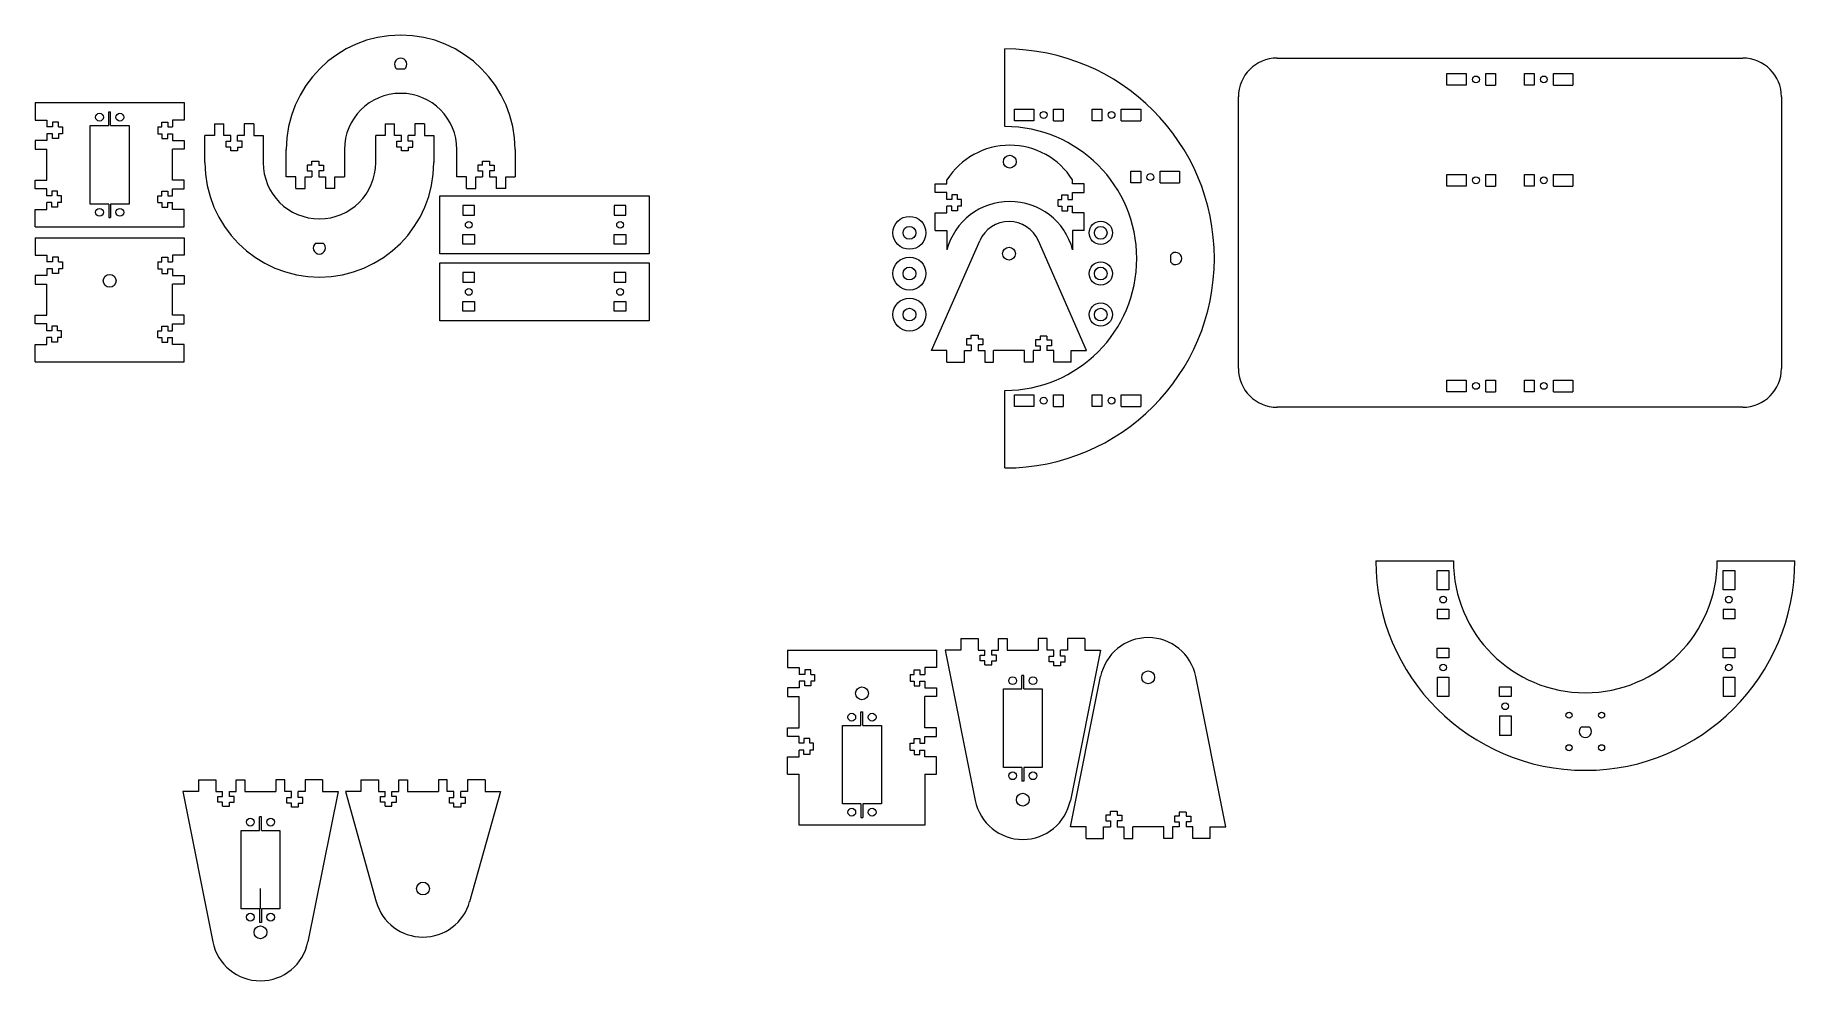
# Model space of a CAD drawing. Header units: inches. Extents: x -17.6 to 73.2, y -42.2 to 6.6.
import ezdxf

# ---------------------------------------------------------------- set-up
doc = ezdxf.new("R2010")
doc.units = ezdxf.units.IN
doc.header["$MEASUREMENT"] = 0

msp = doc.modelspace()

# ---------------------------------------------------------------- linework, layer by layer
at = {"color": 1, "lineweight": 0}
for p, q in [((32.437, 1.857), (32.437, 5.857)), ((1.484, 4.822), (1.093, 4.822)), ((46.472, 5.389), (70.472, 5.389)), ((55.222, 3.989), (55.222, 4.589)), ((55.222, 4.589), (56.222, 4.589)), ((56.222, 4.589), (56.222, 3.989)), ((57.222, 3.989), (57.222, 4.589)), ((57.222, 4.589), (57.722, 4.589)), ((57.722, 4.589), (57.722, 3.989)), ((59.222, 3.989), (59.222, 4.589)), ((59.222, 4.589), (59.722, 4.589)), ((59.722, 4.589), (59.722, 3.989)), ((60.722, 3.989), (60.722, 4.589)), ((60.722, 4.589), (61.722, 4.589)), ((61.722, 4.589), (61.722, 3.989)), ((56.222, 3.989), (55.222, 3.989)), ((57.222, 3.989), (57.722, 3.989)), ((59.722, 3.989), (59.222, 3.989)), ((60.722, 3.989), (61.722, 3.989)), ((32.937, 2.157), (32.937, 2.757)), ((32.937, 2.757), (33.937, 2.757)), ((33.937, 2.757), (33.937, 2.157)), ((34.937, 2.157), (34.937, 2.757)), ((34.937, 2.757), (35.437, 2.757)), ((35.437, 2.757), (35.437, 2.157)), ((36.937, 2.157), (36.937, 2.757)), ((36.937, 2.757), (37.437, 2.757)), ((37.437, 2.757), (37.437, 2.157)), ((38.437, 2.157), (38.437, 2.757)), ((38.437, 2.757), (39.437, 2.757)), ((39.437, 2.757), (39.437, 2.157)), ((44.472, -10.611), (44.472, 3.389)), ((72.472, 3.389), (72.472, -10.611)), ((-8.312, 2), (-7.825, 2)), ((-8.312, 2), (-8.312, 1.4)), ((-7.825, 1.4), (-7.825, 2)), ((-6.775, 2), (-6.775, 1.4)), ((-6.287, 2), (-6.775, 2)), ((-6.287, 2), (-6.287, 1.4)), ((0.488, 2), (0.975, 2)), ((0.488, 2), (0.488, 1.4)), ((0.975, 1.4), (0.975, 2)), ((2.025, 2), (2.025, 1.4)), ((2.513, 2), (2.025, 2)), ((2.513, 2), (2.513, 1.4)), ((33.937, 2.157), (32.937, 2.157)), ((34.937, 2.157), (35.437, 2.157)), ((37.437, 2.157), (36.937, 2.157)), ((38.437, 2.157), (39.437, 2.157)), ((-8.8, 0), (-8.8, 1.4)), ((-8.312, 1.4), (-8.8, 1.4)), ((-7.475, 1.4), (-7.825, 1.4)), ((-7.715, 0.8), (-7.715, 1.1)), ((-7.715, 1.1), (-7.475, 1.1)), ((-7.475, 1.1), (-7.475, 1.4)), ((-6.775, 1.4), (-7.125, 1.4)), ((-7.125, 1.1), (-7.125, 1.4)), ((-6.885, 1.1), (-7.125, 1.1)), ((-6.885, 0.8), (-6.885, 1.1)), ((-6.287, 1.4), (-5.8, 1.4)), ((-5.8, 1.4), (-5.8, 0)), ((0, 0), (0, 1.4)), ((0.488, 1.4), (0, 1.4)), ((1.325, 1.4), (0.975, 1.4)), ((1.085, 0.8), (1.085, 1.1)), ((1.085, 1.1), (1.325, 1.1)), ((1.325, 1.1), (1.325, 1.4)), ((2.025, 1.4), (1.675, 1.4)), ((1.675, 1.1), (1.675, 1.4)), ((1.915, 1.1), (1.675, 1.1)), ((1.915, 0.8), (1.915, 1.1)), ((2.513, 1.4), (3, 1.4)), ((3, 1.4), (3, 0)), ((-7.475, 0.8), (-7.715, 0.8)), ((-7.475, 0.6), (-7.475, 0.8)), ((-7.125, 0.6), (-7.475, 0.6)), ((-7.125, 0.8), (-6.885, 0.8)), ((-7.125, 0.8), (-7.125, 0.6)), ((-4.612, -0.731), (-4.612, 0.669)), ((-3.287, -0.131), (-3.287, 0.069)), ((-3.287, 0.069), (-2.937, 0.069)), ((-2.937, 0.069), (-2.937, -0.131)), ((-1.612, 0.669), (-1.612, -0.731)), ((1.325, 0.8), (1.085, 0.8)), ((1.325, 0.6), (1.325, 0.8)), ((1.675, 0.6), (1.325, 0.6)), ((1.675, 0.8), (1.915, 0.8)), ((1.675, 0.8), (1.675, 0.6)), ((4.188, -0.731), (4.188, 0.669)), ((5.513, -0.131), (5.513, 0.069)), ((5.513, 0.069), (5.863, 0.069)), ((5.863, 0.069), (5.863, -0.131)), ((7.188, 0.669), (7.188, -0.731)), ((-4.124, -0.731), (-4.612, -0.731)), ((-4.124, -1.331), (-4.124, -0.731)), ((-3.637, -1.331), (-3.637, -0.731)), ((-3.637, -0.731), (-3.287, -0.731)), ((-3.287, -0.131), (-3.527, -0.131)), ((-3.527, -0.131), (-3.527, -0.431)), ((-3.527, -0.431), (-3.287, -0.431)), ((-3.287, -0.431), (-3.287, -0.731)), ((-2.937, -0.131), (-2.697, -0.131)), ((-2.697, -0.431), (-2.937, -0.431)), ((-2.937, -0.431), (-2.937, -0.731)), ((-2.937, -0.731), (-2.587, -0.731)), ((-2.697, -0.131), (-2.697, -0.431)), ((-2.587, -0.731), (-2.587, -1.331)), ((-2.099, -1.331), (-2.099, -0.731)), ((-2.099, -0.731), (-1.612, -0.731)), ((4.676, -0.731), (4.188, -0.731)), ((4.676, -1.331), (4.676, -0.731)), ((5.163, -1.331), (5.163, -0.731)), ((5.163, -0.731), (5.513, -0.731)), ((5.513, -0.131), (5.273, -0.131)), ((5.273, -0.131), (5.273, -0.431)), ((5.273, -0.431), (5.513, -0.431)), ((5.513, -0.431), (5.513, -0.731)), ((5.863, -0.131), (6.103, -0.131)), ((6.103, -0.431), (5.863, -0.431)), ((5.863, -0.431), (5.863, -0.731)), ((5.863, -0.731), (6.213, -0.731)), ((6.103, -0.131), (6.103, -0.431)), ((6.213, -0.731), (6.213, -1.331)), ((6.701, -1.331), (6.701, -0.731)), ((6.701, -0.731), (7.188, -0.731)), ((29.45, -1.096), (29.45, -0.896)), ((35.93, -1.096), (35.93, -0.896)), ((38.937, -1.043), (38.937, -0.443)), ((38.937, -0.443), (39.437, -0.443)), ((39.437, -0.443), (39.437, -1.043)), ((40.437, -1.043), (40.437, -0.443)), ((40.437, -0.443), (41.437, -0.443)), ((41.437, -0.443), (41.437, -1.043)), ((55.222, -1.211), (55.222, -0.611)), ((55.222, -0.611), (56.222, -0.611)), ((56.222, -0.611), (56.222, -1.211)), ((57.222, -1.211), (57.222, -0.611)), ((57.222, -0.611), (57.722, -0.611)), ((57.722, -0.611), (57.722, -1.211)), ((59.222, -1.211), (59.222, -0.611)), ((59.222, -0.611), (59.722, -0.611)), ((59.722, -0.611), (59.722, -1.211)), ((60.722, -1.211), (60.722, -0.611)), ((60.722, -0.611), (61.722, -0.611)), ((61.722, -0.611), (61.722, -1.211)), ((-4.124, -1.331), (-3.637, -1.331)), ((-2.099, -1.331), (-2.587, -1.331)), ((3.3, -1.709), (14.1, -1.709)), ((3.3, -4.709), (3.3, -1.709)), ((4.676, -1.331), (5.163, -1.331)), ((6.701, -1.331), (6.213, -1.331)), ((14.1, -1.709), (14.1, -4.709)), ((28.85, -1.546), (28.85, -1.096)), ((28.85, -1.096), (29.45, -1.096)), ((29.45, -1.546), (28.85, -1.546)), ((29.45, -1.896), (29.45, -1.546)), ((30, -1.656), (29.7, -1.656)), ((29.7, -1.656), (29.7, -1.896)), ((30, -1.896), (30, -1.656)), ((35.38, -1.896), (35.38, -1.656)), ((35.38, -1.656), (35.68, -1.656)), ((35.68, -1.656), (35.68, -1.896)), ((36.53, -1.096), (35.93, -1.096)), ((35.93, -1.896), (35.93, -1.546)), ((35.93, -1.546), (36.53, -1.546)), ((36.53, -1.546), (36.53, -1.096)), ((39.437, -1.043), (38.937, -1.043)), ((40.437, -1.043), (41.437, -1.043)), ((56.222, -1.211), (55.222, -1.211)), ((57.222, -1.211), (57.722, -1.211)), ((59.722, -1.211), (59.222, -1.211)), ((60.722, -1.211), (61.722, -1.211)), ((5.1, -2.209), (4.5, -2.209)), ((4.5, -2.209), (4.5, -2.709)), ((4.5, -2.709), (5.1, -2.709)), ((5.1, -2.709), (5.1, -2.209)), ((12.9, -2.209), (12.3, -2.209)), ((12.3, -2.209), (12.3, -2.709)), ((12.3, -2.709), (12.9, -2.709)), ((12.9, -2.709), (12.9, -2.209)), ((28.85, -3.496), (28.85, -2.596)), ((28.85, -2.596), (29.45, -2.596)), ((29.7, -1.896), (29.45, -1.896)), ((29.45, -2.596), (29.45, -2.246)), ((29.7, -2.246), (29.45, -2.246)), ((29.7, -2.486), (29.7, -2.246)), ((30, -2.486), (29.7, -2.486)), ((30.2, -1.896), (30, -1.896)), ((30.2, -2.246), (30, -2.246)), ((30, -2.246), (30, -2.486)), ((30.2, -2.246), (30.2, -1.896)), ((35.18, -2.246), (35.18, -1.896)), ((35.18, -1.896), (35.38, -1.896)), ((35.18, -2.246), (35.38, -2.246)), ((35.38, -2.246), (35.38, -2.486)), ((35.38, -2.486), (35.68, -2.486)), ((35.68, -1.896), (35.93, -1.896)), ((35.68, -2.486), (35.68, -2.246)), ((35.68, -2.246), (35.93, -2.246)), ((35.93, -2.596), (35.93, -2.246)), ((36.53, -2.596), (35.93, -2.596)), ((36.53, -3.496), (36.53, -2.596)), ((28.85, -3.496), (29.45, -3.496)), ((29.45, -3.496), (29.45, -3.996)), ((35.93, -3.496), (35.93, -3.996)), ((36.53, -3.496), (35.93, -3.496)), ((-17.553, -3.87), (-9.873, -3.87)), ((-17.553, -3.87), (-17.553, -4.77)), ((-9.873, -3.87), (-9.873, -4.77)), ((-3.095, -4.153), (-2.705, -4.153)), ((4.5, -3.709), (5.1, -3.709)), ((4.5, -4.209), (4.5, -3.709)), ((5.1, -4.209), (4.5, -4.209)), ((5.1, -3.709), (5.1, -4.209)), ((12.3, -3.709), (12.9, -3.709)), ((12.3, -4.209), (12.3, -3.709)), ((12.9, -4.209), (12.3, -4.209)), ((12.9, -3.709), (12.9, -4.209)), ((28.652, -9.693), (31.141, -4.029)), ((29.45, -3.996), (29.45, -4.496)), ((36.652, -9.693), (34.163, -4.029)), ((35.93, -3.996), (35.93, -4.496)), ((-17.553, -4.77), (-16.953, -4.77)), ((-16.953, -4.77), (-16.953, -5.12)), ((-16.653, -5.12), (-16.953, -5.12)), ((-16.353, -4.88), (-16.653, -4.88)), ((-16.653, -4.88), (-16.653, -5.12)), ((-16.353, -5.12), (-16.353, -4.88)), ((-16.353, -5.12), (-16.153, -5.12)), ((-16.153, -5.12), (-16.153, -5.47)), ((-11.223, -5.12), (-11.223, -5.47)), ((-11.223, -5.12), (-11.023, -5.12)), ((-11.023, -5.12), (-11.023, -4.88)), ((-11.023, -4.88), (-10.723, -4.88)), ((-10.723, -4.88), (-10.723, -5.12)), ((-10.723, -5.12), (-10.473, -5.12)), ((-9.873, -4.77), (-10.473, -4.77)), ((-10.473, -4.77), (-10.473, -5.12)), ((14.1, -4.709), (3.3, -4.709)), ((3.3, -5.165), (14.1, -5.165)), ((3.3, -8.165), (3.3, -5.165)), ((14.1, -5.165), (14.1, -8.165)), ((40.99, -5.139), (40.99, -4.748)), ((-16.953, -5.82), (-17.553, -5.82)), ((-17.553, -5.82), (-17.553, -6.27)), ((-17.553, -6.27), (-16.953, -6.27)), ((-16.953, -5.47), (-16.953, -5.82)), ((-16.653, -5.47), (-16.953, -5.47)), ((-16.953, -7.87), (-16.953, -6.27)), ((-16.653, -5.71), (-16.653, -5.47)), ((-16.353, -5.71), (-16.653, -5.71)), ((-16.353, -5.47), (-16.353, -5.71)), ((-16.153, -5.47), (-16.353, -5.47)), ((-11.223, -5.47), (-11.023, -5.47)), ((-11.023, -5.47), (-11.023, -5.71)), ((-11.023, -5.71), (-10.723, -5.71)), ((-10.723, -5.71), (-10.723, -5.47)), ((-10.723, -5.47), (-10.473, -5.47)), ((-10.473, -5.47), (-10.473, -5.82)), ((-10.473, -5.82), (-9.873, -5.82)), ((-9.873, -6.27), (-10.473, -6.27)), ((-10.473, -7.87), (-10.473, -6.27)), ((-9.873, -5.82), (-9.873, -6.27)), ((5.1, -5.665), (4.5, -5.665)), ((4.5, -5.665), (4.5, -6.165)), ((4.5, -6.165), (5.1, -6.165)), ((5.1, -6.165), (5.1, -5.665)), ((12.9, -5.665), (12.3, -5.665)), ((12.3, -5.665), (12.3, -6.165)), ((12.3, -6.165), (12.9, -6.165)), ((12.9, -6.165), (12.9, -5.665)), ((4.5, -7.165), (5.1, -7.165)), ((4.5, -7.665), (4.5, -7.165)), ((5.1, -7.165), (5.1, -7.665)), ((12.3, -7.165), (12.9, -7.165)), ((12.3, -7.665), (12.3, -7.165)), ((12.9, -7.165), (12.9, -7.665)), ((-17.553, -8.32), (-17.553, -7.87)), ((-17.553, -7.87), (-16.953, -7.87)), ((-9.873, -7.87), (-10.473, -7.87)), ((-9.873, -8.32), (-9.873, -7.87)), ((5.1, -7.665), (4.5, -7.665)), ((12.9, -7.665), (12.3, -7.665)), ((-16.953, -8.32), (-17.553, -8.32)), ((-16.953, -8.67), (-16.953, -8.32)), ((-16.703, -8.67), (-16.953, -8.67)), ((-16.953, -9.37), (-16.953, -9.02)), ((-16.703, -9.02), (-16.953, -9.02)), ((-16.403, -8.43), (-16.703, -8.43)), ((-16.703, -8.43), (-16.703, -8.67)), ((-16.703, -9.26), (-16.703, -9.02)), ((-16.403, -8.67), (-16.403, -8.43)), ((-16.203, -8.67), (-16.403, -8.67)), ((-16.203, -9.02), (-16.403, -9.02)), ((-16.403, -9.02), (-16.403, -9.26)), ((-16.203, -9.02), (-16.203, -8.67)), ((-11.223, -9.02), (-11.223, -8.67)), ((-11.223, -8.67), (-11.023, -8.67)), ((-11.223, -9.02), (-11.023, -9.02)), ((-11.023, -8.67), (-11.023, -8.43)), ((-11.023, -8.43), (-10.723, -8.43)), ((-11.023, -9.02), (-11.023, -9.26)), ((-10.723, -8.43), (-10.723, -8.67)), ((-10.723, -8.67), (-10.473, -8.67)), ((-10.723, -9.26), (-10.723, -9.02)), ((-10.723, -9.02), (-10.473, -9.02)), ((-10.473, -8.67), (-10.473, -8.32)), ((-10.473, -8.32), (-9.873, -8.32)), ((-10.473, -9.37), (-10.473, -9.02)), ((14.1, -8.165), (3.3, -8.165)), ((30.702, -9.093), (30.702, -8.893)), ((30.702, -8.893), (31.052, -8.893)), ((31.052, -8.893), (31.052, -9.093)), ((34.602, -8.943), (34.252, -8.943)), ((34.252, -8.943), (34.252, -9.143)), ((34.602, -8.943), (34.602, -9.143)), ((-17.553, -10.27), (-17.553, -9.37)), ((-17.553, -9.37), (-16.953, -9.37)), ((-16.403, -9.26), (-16.703, -9.26)), ((-11.023, -9.26), (-10.723, -9.26)), ((-9.873, -9.37), (-10.473, -9.37)), ((-9.873, -10.27), (-9.873, -9.37)), ((29.452, -9.693), (28.652, -9.693)), ((29.452, -10.293), (29.452, -9.693)), ((30.352, -10.293), (30.352, -9.693)), ((30.352, -9.693), (30.702, -9.693)), ((30.702, -9.093), (30.462, -9.093)), ((30.462, -9.093), (30.462, -9.393)), ((30.462, -9.393), (30.702, -9.393)), ((30.702, -9.393), (30.702, -9.693)), ((31.052, -9.093), (31.292, -9.093)), ((31.292, -9.393), (31.052, -9.393)), ((31.052, -9.393), (31.052, -9.693)), ((31.052, -9.693), (31.402, -9.693)), ((31.292, -9.093), (31.292, -9.393)), ((31.402, -9.693), (31.402, -10.293)), ((31.852, -10.293), (31.852, -9.693)), ((33.452, -9.693), (31.852, -9.693)), ((33.452, -10.293), (33.452, -9.693)), ((34.252, -9.693), (33.902, -9.693)), ((33.902, -9.693), (33.902, -10.293)), ((34.252, -9.143), (34.012, -9.143)), ((34.012, -9.143), (34.012, -9.443)), ((34.012, -9.443), (34.252, -9.443)), ((34.252, -9.443), (34.252, -9.693)), ((34.602, -9.143), (34.842, -9.143)), ((34.842, -9.443), (34.602, -9.443)), ((34.602, -9.443), (34.602, -9.693)), ((34.952, -9.693), (34.602, -9.693)), ((34.842, -9.143), (34.842, -9.443)), ((34.952, -10.293), (34.952, -9.693)), ((35.852, -10.293), (35.852, -9.693)), ((35.852, -9.693), (36.652, -9.693)), ((-17.553, -10.27), (-9.873, -10.27)), ((29.452, -10.293), (30.352, -10.293)), ((31.402, -10.293), (31.852, -10.293)), ((33.902, -10.293), (33.452, -10.293)), ((35.852, -10.293), (34.952, -10.293)), ((32.437, -15.743), (32.437, -11.743)), ((55.222, -11.811), (55.222, -11.211)), ((55.222, -11.211), (56.222, -11.211)), ((56.222, -11.211), (56.222, -11.811)), ((57.222, -11.811), (57.222, -11.211)), ((57.222, -11.211), (57.722, -11.211)), ((57.722, -11.211), (57.722, -11.811)), ((59.222, -11.811), (59.222, -11.211)), ((59.222, -11.211), (59.722, -11.211)), ((59.722, -11.211), (59.722, -11.811)), ((60.722, -11.811), (60.722, -11.211)), ((60.722, -11.211), (61.722, -11.211)), ((61.722, -11.211), (61.722, -11.811)), ((32.937, -12.573), (32.937, -11.973)), ((32.937, -11.973), (33.937, -11.973)), ((33.937, -12.573), (32.937, -12.573)), ((33.937, -11.973), (33.937, -12.573)), ((34.937, -12.573), (34.937, -11.973)), ((34.937, -11.973), (35.437, -11.973)), ((34.937, -12.573), (35.437, -12.573)), ((35.437, -11.973), (35.437, -12.573)), ((36.937, -12.573), (36.937, -11.973)), ((36.937, -11.973), (37.437, -11.973)), ((37.437, -12.573), (36.937, -12.573)), ((37.437, -11.973), (37.437, -12.573)), ((38.437, -12.573), (38.437, -11.973)), ((38.437, -11.973), (39.437, -11.973)), ((38.437, -12.573), (39.437, -12.573)), ((39.437, -11.973), (39.437, -12.573)), ((70.472, -12.611), (46.472, -12.611)), ((56.222, -11.811), (55.222, -11.811)), ((57.222, -11.811), (57.722, -11.811)), ((59.722, -11.811), (59.222, -11.811)), ((60.722, -11.811), (61.722, -11.811)), ((51.559, -20.528), (55.559, -20.528)), ((69.159, -20.528), (73.159, -20.528)), ((54.729, -22.028), (54.729, -21.028)), ((54.729, -21.028), (55.329, -21.028)), ((55.329, -21.028), (55.329, -22.028)), ((69.459, -22.028), (69.459, -21.028)), ((69.459, -21.028), (70.059, -21.028)), ((70.059, -21.028), (70.059, -22.028)), ((55.329, -22.028), (54.729, -22.028)), ((70.059, -22.028), (69.459, -22.028)), ((54.729, -23.028), (54.729, -23.528)), ((54.729, -23.028), (55.329, -23.028)), ((55.329, -23.528), (54.729, -23.528)), ((55.329, -23.028), (55.329, -23.528)), ((69.459, -23.028), (69.459, -23.528)), ((69.459, -23.028), (70.059, -23.028)), ((70.059, -23.528), (69.459, -23.528)), ((70.059, -23.028), (70.059, -23.528)), ((21.228, -25.133), (28.908, -25.133)), ((21.228, -25.133), (21.228, -26.033)), ((28.908, -25.133), (28.908, -26.033)), ((30.16, -25.137), (29.36, -25.137)), ((29.36, -25.137), (30.908, -32.883)), ((30.16, -24.537), (31.06, -24.537)), ((30.16, -24.537), (30.16, -25.137)), ((31.06, -24.537), (31.06, -25.137)), ((31.06, -25.137), (31.41, -25.137)), ((31.17, -25.687), (31.17, -25.387)), ((31.17, -25.387), (31.41, -25.387)), ((31.41, -25.387), (31.41, -25.137)), ((31.76, -25.137), (32.11, -25.137)), ((31.76, -25.387), (31.76, -25.137)), ((32, -25.387), (31.76, -25.387)), ((32, -25.687), (32, -25.387)), ((32.11, -25.137), (32.11, -24.537)), ((32.11, -24.537), (32.56, -24.537)), ((32.56, -24.537), (32.56, -25.137)), ((32.56, -25.137), (34.16, -25.137)), ((34.16, -24.537), (34.16, -25.137)), ((34.61, -24.537), (34.16, -24.537)), ((34.61, -25.137), (34.61, -24.537)), ((34.96, -25.137), (34.61, -25.137)), ((34.96, -25.437), (34.96, -25.137)), ((35.66, -25.137), (35.31, -25.137)), ((35.31, -25.437), (35.31, -25.137)), ((36.56, -24.537), (35.66, -24.537)), ((35.66, -24.537), (35.66, -25.137)), ((37.36, -25.137), (35.811, -32.883)), ((36.56, -24.537), (36.56, -25.137)), ((36.56, -25.137), (37.36, -25.137)), ((54.729, -25.528), (54.729, -25.028)), ((54.729, -25.028), (55.329, -25.028)), ((55.329, -25.028), (55.329, -25.528)), ((69.459, -25.528), (69.459, -25.028)), ((69.459, -25.028), (70.059, -25.028)), ((70.059, -25.028), (70.059, -25.528)), ((21.228, -26.033), (21.828, -26.033)), ((21.828, -26.033), (21.828, -26.383)), ((22.428, -26.143), (22.128, -26.143)), ((22.128, -26.143), (22.128, -26.383)), ((22.428, -26.383), (22.428, -26.143)), ((27.758, -26.383), (27.758, -26.143)), ((27.758, -26.143), (28.058, -26.143)), ((28.058, -26.143), (28.058, -26.383)), ((28.908, -26.033), (28.308, -26.033)), ((28.308, -26.033), (28.308, -26.383)), ((31.41, -25.687), (31.17, -25.687)), ((31.41, -25.887), (31.41, -25.687)), ((31.41, -25.887), (31.76, -25.887)), ((31.76, -25.887), (31.76, -25.687)), ((31.76, -25.687), (32, -25.687)), ((34.72, -25.737), (34.72, -25.437)), ((34.72, -25.437), (34.96, -25.437)), ((34.96, -25.737), (34.72, -25.737)), ((34.96, -25.937), (34.96, -25.737)), ((35.31, -25.937), (34.96, -25.937)), ((35.55, -25.437), (35.31, -25.437)), ((35.31, -25.737), (35.55, -25.737)), ((35.31, -25.737), (35.31, -25.937)), ((35.55, -25.737), (35.55, -25.437)), ((55.329, -25.528), (54.729, -25.528)), ((70.059, -25.528), (69.459, -25.528)), ((21.828, -27.083), (21.228, -27.083)), ((21.228, -27.083), (21.228, -27.533)), ((22.128, -26.383), (21.828, -26.383)), ((21.828, -26.733), (21.828, -27.083)), ((22.128, -26.733), (21.828, -26.733)), ((22.128, -26.973), (22.128, -26.733)), ((22.428, -26.973), (22.128, -26.973)), ((22.428, -26.383), (22.628, -26.383)), ((22.428, -26.733), (22.428, -26.973)), ((22.628, -26.733), (22.428, -26.733)), ((22.628, -26.383), (22.628, -26.733)), ((27.558, -26.383), (27.558, -26.733)), ((27.558, -26.383), (27.758, -26.383)), ((27.558, -26.733), (27.758, -26.733)), ((27.758, -26.733), (27.758, -26.973)), ((27.758, -26.973), (28.058, -26.973)), ((28.058, -26.383), (28.308, -26.383)), ((28.058, -26.973), (28.058, -26.733)), ((28.058, -26.733), (28.308, -26.733)), ((28.308, -26.733), (28.308, -27.083)), ((28.308, -27.083), (28.908, -27.083)), ((28.908, -27.083), (28.908, -27.533)), ((32.36, -31.187), (32.36, -27.137)), ((32.36, -27.137), (33.31, -27.137)), ((33.31, -27.137), (33.31, -26.437)), ((33.41, -26.437), (33.31, -26.437)), ((33.41, -27.137), (33.41, -26.437)), ((33.41, -27.137), (34.36, -27.137)), ((34.36, -27.137), (34.36, -31.187)), ((35.824, -34.243), (37.373, -26.498)), ((43.824, -34.243), (42.276, -26.498)), ((54.729, -26.528), (54.729, -27.528)), ((54.729, -26.528), (55.329, -26.528)), ((55.329, -26.528), (55.329, -27.528)), ((57.929, -27.528), (57.929, -27.028)), ((57.929, -27.028), (58.529, -27.028)), ((58.529, -27.028), (58.529, -27.528)), ((69.459, -26.528), (69.459, -27.528)), ((69.459, -26.528), (70.059, -26.528)), ((70.059, -26.528), (70.059, -27.528)), ((21.228, -27.533), (21.828, -27.533)), ((21.828, -29.133), (21.828, -27.533)), ((28.908, -27.533), (28.308, -27.533)), ((28.308, -29.133), (28.308, -27.533)), ((55.329, -27.528), (54.729, -27.528)), ((58.529, -27.528), (57.929, -27.528)), ((70.059, -27.528), (69.459, -27.528)), ((24.068, -33.065), (24.068, -29.015)), ((24.068, -29.015), (25.018, -29.015)), ((25.018, -29.015), (25.018, -28.315)), ((25.018, -28.315), (25.118, -28.315)), ((25.118, -29.015), (25.118, -28.315)), ((25.118, -29.015), (26.068, -29.015)), ((26.068, -29.015), (26.068, -33.065)), ((57.929, -28.528), (57.929, -29.528)), ((57.929, -28.528), (58.529, -28.528)), ((58.529, -28.528), (58.529, -29.528)), ((21.228, -29.583), (21.228, -29.133)), ((21.228, -29.133), (21.828, -29.133)), ((21.828, -29.583), (21.228, -29.583)), ((21.828, -29.933), (21.828, -29.583)), ((22.078, -29.933), (21.828, -29.933)), ((22.378, -29.693), (22.078, -29.693)), ((22.078, -29.693), (22.078, -29.933)), ((22.378, -29.933), (22.378, -29.693)), ((22.578, -29.933), (22.378, -29.933)), ((22.578, -30.283), (22.578, -29.933)), ((27.558, -30.283), (27.558, -29.933)), ((27.558, -29.933), (27.758, -29.933)), ((27.758, -29.933), (27.758, -29.693)), ((27.758, -29.693), (28.058, -29.693)), ((28.058, -29.693), (28.058, -29.933)), ((28.058, -29.933), (28.308, -29.933)), ((28.908, -29.133), (28.308, -29.133)), ((28.308, -29.933), (28.308, -29.583)), ((28.308, -29.583), (28.908, -29.583)), ((28.908, -29.583), (28.908, -29.133)), ((58.529, -29.528), (57.929, -29.528)), ((62.163, -29.081), (62.554, -29.081)), ((21.228, -31.533), (21.228, -30.633)), ((21.228, -30.633), (21.828, -30.633)), ((21.828, -30.633), (21.828, -30.283)), ((22.078, -30.283), (21.828, -30.283)), ((22.078, -30.523), (22.078, -30.283)), ((22.378, -30.523), (22.078, -30.523)), ((22.578, -30.283), (22.378, -30.283)), ((22.378, -30.283), (22.378, -30.523)), ((27.558, -30.283), (27.758, -30.283)), ((27.758, -30.283), (27.758, -30.523)), ((27.758, -30.523), (28.058, -30.523)), ((28.058, -30.523), (28.058, -30.283)), ((28.058, -30.283), (28.308, -30.283)), ((28.308, -30.633), (28.308, -30.283)), ((28.908, -30.633), (28.308, -30.633)), ((28.908, -31.533), (28.908, -30.633)), ((21.228, -31.533), (21.828, -31.533)), ((21.828, -34.165), (21.828, -31.533)), ((28.308, -31.533), (28.908, -31.533)), ((28.308, -31.533), (28.308, -34.165)), ((33.31, -31.187), (32.36, -31.187)), ((33.31, -31.187), (33.31, -31.887)), ((34.36, -31.187), (33.41, -31.187)), ((33.41, -31.187), (33.41, -31.887)), ((-9.141, -32.426), (-9.941, -32.426)), ((-9.941, -32.426), (-8.393, -40.172)), ((-9.141, -31.826), (-8.241, -31.826)), ((-9.141, -31.826), (-9.141, -32.426)), ((-8.241, -31.826), (-8.241, -32.426)), ((-8.241, -32.426), (-7.891, -32.426)), ((-7.891, -32.676), (-7.891, -32.426)), ((-7.541, -32.426), (-7.191, -32.426)), ((-7.541, -32.676), (-7.541, -32.426)), ((-7.191, -32.426), (-7.191, -31.826)), ((-7.191, -31.826), (-6.741, -31.826)), ((-6.741, -31.826), (-6.741, -32.426)), ((-6.741, -32.426), (-5.141, -32.426)), ((-5.141, -31.826), (-5.141, -32.426)), ((-4.691, -31.826), (-5.141, -31.826)), ((-4.691, -32.426), (-4.691, -31.826)), ((-4.341, -32.426), (-4.691, -32.426)), ((-4.341, -32.726), (-4.341, -32.426)), ((-3.641, -32.426), (-3.991, -32.426)), ((-3.991, -32.726), (-3.991, -32.426)), ((-2.741, -31.826), (-3.641, -31.826)), ((-3.641, -31.826), (-3.641, -32.426)), ((-1.941, -32.426), (-3.49, -40.172)), ((-2.741, -31.826), (-2.741, -32.426)), ((-2.741, -32.426), (-1.941, -32.426)), ((33.41, -31.887), (33.31, -31.887)), ((-8.131, -32.976), (-8.131, -32.676)), ((-8.131, -32.676), (-7.891, -32.676)), ((-7.891, -32.976), (-8.131, -32.976)), ((-7.891, -33.176), (-7.891, -32.976)), ((-7.891, -33.176), (-7.541, -33.176)), ((-7.301, -32.676), (-7.541, -32.676)), ((-7.541, -33.176), (-7.541, -32.976)), ((-7.541, -32.976), (-7.301, -32.976)), ((-7.301, -32.976), (-7.301, -32.676)), ((-4.581, -33.026), (-4.581, -32.726)), ((-4.581, -32.726), (-4.341, -32.726)), ((-4.341, -33.026), (-4.581, -33.026)), ((-4.341, -33.226), (-4.341, -33.026)), ((-3.991, -33.226), (-4.341, -33.226)), ((-3.751, -32.726), (-3.991, -32.726)), ((-3.991, -33.026), (-3.751, -33.026)), ((-3.991, -33.026), (-3.991, -33.226)), ((-3.751, -33.026), (-3.751, -32.726)), ((25.018, -33.065), (24.068, -33.065)), ((25.018, -33.065), (25.018, -33.765)), ((26.068, -33.065), (25.118, -33.065)), ((25.118, -33.065), (25.118, -33.765)), ((37.874, -33.643), (37.874, -33.443)), ((37.874, -33.443), (38.224, -33.443)), ((38.224, -33.443), (38.224, -33.643)), ((41.774, -33.493), (41.424, -33.493)), ((41.424, -33.493), (41.424, -33.693)), ((41.774, -33.493), (41.774, -33.693)), ((-6.941, -38.476), (-6.941, -34.426)), ((-6.941, -34.426), (-5.991, -34.426)), ((-5.991, -34.426), (-5.991, -33.726)), ((-5.891, -33.726), (-5.991, -33.726)), ((-5.891, -34.426), (-5.891, -33.726)), ((-5.891, -34.426), (-4.941, -34.426)), ((-4.941, -34.426), (-4.941, -38.476)), ((28.308, -34.165), (21.828, -34.165)), ((25.018, -33.765), (25.118, -33.765)), ((36.624, -34.243), (35.824, -34.243)), ((36.624, -34.843), (36.624, -34.243)), ((37.524, -34.843), (37.524, -34.243)), ((37.524, -34.243), (37.874, -34.243)), ((37.874, -33.643), (37.634, -33.643)), ((37.634, -33.643), (37.634, -33.943)), ((37.634, -33.943), (37.874, -33.943)), ((37.874, -33.943), (37.874, -34.243)), ((38.224, -33.643), (38.464, -33.643)), ((38.464, -33.943), (38.224, -33.943)), ((38.224, -33.943), (38.224, -34.243)), ((38.224, -34.243), (38.574, -34.243)), ((38.464, -33.643), (38.464, -33.943)), ((38.574, -34.243), (38.574, -34.843)), ((39.024, -34.843), (39.024, -34.243)), ((40.624, -34.243), (39.024, -34.243)), ((40.624, -34.843), (40.624, -34.243)), ((41.424, -34.243), (41.074, -34.243)), ((41.074, -34.243), (41.074, -34.843)), ((41.424, -33.693), (41.184, -33.693)), ((41.184, -33.693), (41.184, -33.993)), ((41.184, -33.993), (41.424, -33.993)), ((41.424, -33.993), (41.424, -34.243)), ((41.774, -33.693), (42.014, -33.693)), ((42.014, -33.993), (41.774, -33.993)), ((41.774, -33.993), (41.774, -34.243)), ((42.124, -34.243), (41.774, -34.243)), ((42.014, -33.693), (42.014, -33.993)), ((42.124, -34.843), (42.124, -34.243)), ((43.024, -34.843), (43.024, -34.243)), ((43.024, -34.243), (43.824, -34.243)), ((36.624, -34.843), (37.524, -34.843)), ((38.574, -34.843), (39.024, -34.843)), ((41.074, -34.843), (40.624, -34.843)), ((43.024, -34.843), (42.124, -34.843)), ((-5.941, -38.476), (-5.941, -37.426)), ((-5.991, -38.476), (-6.941, -38.476)), ((-5.991, -38.476), (-5.991, -39.176)), ((-4.941, -38.476), (-5.891, -38.476)), ((-5.891, -38.476), (-5.891, -39.176)), ((-5.891, -39.176), (-5.991, -39.176))]:
    msp.add_line(p, q, dxfattribs=at)
at = {"color": 7, "lineweight": 0}
for p, q in [((-17.553, 3.09), (-9.873, 3.09)), ((-17.553, 3.09), (-17.553, 2.19)), ((-9.873, 3.09), (-9.873, 2.19)), ((-17.553, 2.19), (-16.953, 2.19)), ((-16.953, 2.19), (-16.953, 1.84)), ((-16.653, 1.84), (-16.953, 1.84)), ((-16.353, 2.08), (-16.653, 2.08)), ((-16.653, 2.08), (-16.653, 1.84)), ((-16.353, 1.84), (-16.353, 2.08)), ((-16.353, 1.84), (-16.153, 1.84)), ((-16.153, 1.84), (-16.153, 1.49)), ((-14.713, -2.135), (-14.713, 1.915)), ((-14.713, 1.915), (-13.763, 1.915)), ((-13.763, 1.915), (-13.763, 2.615)), ((-13.763, 2.615), (-13.663, 2.615)), ((-13.663, 1.915), (-13.663, 2.615)), ((-13.663, 1.915), (-12.713, 1.915)), ((-12.713, 1.915), (-12.713, -2.135)), ((-11.223, 1.84), (-11.223, 1.49)), ((-11.223, 1.84), (-11.023, 1.84)), ((-11.023, 1.84), (-11.023, 2.08)), ((-11.023, 2.08), (-10.723, 2.08)), ((-10.723, 2.08), (-10.723, 1.84)), ((-10.723, 1.84), (-10.473, 1.84)), ((-9.873, 2.19), (-10.473, 2.19)), ((-10.473, 2.19), (-10.473, 1.84)), ((-16.953, 1.14), (-17.553, 1.14)), ((-17.553, 1.14), (-17.553, 0.69)), ((-16.953, 1.49), (-16.953, 1.14)), ((-16.653, 1.49), (-16.953, 1.49)), ((-16.653, 1.25), (-16.653, 1.49)), ((-16.353, 1.25), (-16.653, 1.25)), ((-16.353, 1.49), (-16.353, 1.25)), ((-16.153, 1.49), (-16.353, 1.49)), ((-11.223, 1.49), (-11.023, 1.49)), ((-11.023, 1.49), (-11.023, 1.25)), ((-11.023, 1.25), (-10.723, 1.25)), ((-10.723, 1.25), (-10.723, 1.49)), ((-10.723, 1.49), (-10.473, 1.49)), ((-10.473, 1.49), (-10.473, 1.14)), ((-10.473, 1.14), (-9.873, 1.14)), ((-9.873, 1.14), (-9.873, 0.69)), ((-17.553, 0.69), (-16.953, 0.69)), ((-16.953, -0.91), (-16.953, 0.69)), ((-9.873, 0.69), (-10.473, 0.69)), ((-10.473, -0.91), (-10.473, 0.69)), ((-17.553, -1.36), (-17.553, -0.91)), ((-17.553, -0.91), (-16.953, -0.91)), ((-16.953, -1.36), (-17.553, -1.36)), ((-16.953, -1.71), (-16.953, -1.36)), ((-16.703, -1.71), (-16.953, -1.71)), ((-16.403, -1.47), (-16.703, -1.47)), ((-16.703, -1.47), (-16.703, -1.71)), ((-16.403, -1.71), (-16.403, -1.47)), ((-16.203, -1.71), (-16.403, -1.71)), ((-16.203, -2.06), (-16.203, -1.71)), ((-11.223, -2.06), (-11.223, -1.71)), ((-11.223, -1.71), (-11.023, -1.71)), ((-11.023, -1.71), (-11.023, -1.47)), ((-11.023, -1.47), (-10.723, -1.47)), ((-10.723, -1.47), (-10.723, -1.71)), ((-10.723, -1.71), (-10.473, -1.71)), ((-9.873, -0.91), (-10.473, -0.91)), ((-10.473, -1.71), (-10.473, -1.36)), ((-10.473, -1.36), (-9.873, -1.36)), ((-9.873, -1.36), (-9.873, -0.91)), ((-17.553, -3.31), (-17.553, -2.41)), ((-17.553, -2.41), (-16.953, -2.41)), ((-16.953, -2.41), (-16.953, -2.06)), ((-16.703, -2.06), (-16.953, -2.06)), ((-16.703, -2.3), (-16.703, -2.06)), ((-16.403, -2.3), (-16.703, -2.3)), ((-16.203, -2.06), (-16.403, -2.06)), ((-16.403, -2.06), (-16.403, -2.3)), ((-13.763, -2.135), (-14.713, -2.135)), ((-13.763, -2.135), (-13.763, -2.835)), ((-12.713, -2.135), (-13.663, -2.135)), ((-13.663, -2.135), (-13.663, -2.835)), ((-11.223, -2.06), (-11.023, -2.06)), ((-11.023, -2.06), (-11.023, -2.3)), ((-11.023, -2.3), (-10.723, -2.3)), ((-10.723, -2.3), (-10.723, -2.06)), ((-10.723, -2.06), (-10.473, -2.06)), ((-10.473, -2.41), (-10.473, -2.06)), ((-9.873, -2.41), (-10.473, -2.41)), ((-9.873, -3.31), (-9.873, -2.41)), ((-17.553, -3.31), (-9.873, -3.31)), ((-13.763, -2.835), (-13.663, -2.835)), ((-1.563, -32.426), (0.03, -38.102)), ((-0.763, -32.426), (-1.563, -32.426)), ((-0.763, -31.826), (0.137, -31.826)), ((-0.763, -31.826), (-0.763, -32.426)), ((0.137, -31.826), (0.137, -32.426)), ((0.137, -32.426), (0.487, -32.426)), ((0.487, -32.676), (0.487, -32.426)), ((0.837, -32.426), (1.187, -32.426)), ((0.837, -32.676), (0.837, -32.426)), ((1.187, -32.426), (1.187, -31.826)), ((1.187, -31.826), (1.637, -31.826)), ((1.637, -31.826), (1.637, -32.426)), ((1.637, -32.426), (3.237, -32.426)), ((3.237, -31.826), (3.237, -32.426)), ((3.687, -31.826), (3.237, -31.826)), ((3.687, -32.426), (3.687, -31.826)), ((4.037, -32.426), (3.687, -32.426)), ((4.037, -32.726), (4.037, -32.426)), ((4.737, -32.426), (4.387, -32.426)), ((4.387, -32.726), (4.387, -32.426)), ((5.637, -31.826), (4.737, -31.826)), ((4.737, -31.826), (4.737, -32.426)), ((6.437, -32.426), (4.844, -38.102)), ((5.637, -31.826), (5.637, -32.426)), ((5.637, -32.426), (6.437, -32.426)), ((0.247, -32.976), (0.247, -32.676)), ((0.247, -32.676), (0.487, -32.676)), ((0.487, -32.976), (0.247, -32.976)), ((0.487, -33.176), (0.487, -32.976)), ((0.487, -33.176), (0.837, -33.176)), ((1.077, -32.676), (0.837, -32.676)), ((0.837, -33.176), (0.837, -32.976)), ((0.837, -32.976), (1.077, -32.976)), ((1.077, -32.976), (1.077, -32.676)), ((3.797, -33.026), (3.797, -32.726)), ((3.797, -32.726), (4.037, -32.726)), ((4.037, -33.026), (3.797, -33.026)), ((4.037, -33.226), (4.037, -33.026)), ((4.387, -33.226), (4.037, -33.226)), ((4.627, -32.726), (4.387, -32.726)), ((4.387, -33.026), (4.627, -33.026)), ((4.387, -33.026), (4.387, -33.226)), ((4.627, -33.026), (4.627, -32.726))]:
    msp.add_line(p, q, dxfattribs=at)
at = {"color": 1, "lineweight": 0}
for centre, radius in [((56.722, 4.289), 0.175), ((60.222, 4.289), 0.175), ((34.437, 2.457), 0.175), ((37.937, 2.457), 0.175), ((32.69, 0.047), 0.33), ((39.937, -0.743), 0.175), ((56.722, -0.911), 0.175), ((60.222, -0.911), 0.175), ((4.8, -3.209), 0.175), ((12.6, -3.209), 0.175), ((27.517, -3.621), 0.85), ((27.517, -3.621), 0.33), ((37.378, -3.621), 0.6), ((37.378, -3.621), 0.33), ((32.652, -4.693), 0.33), ((27.517, -5.719), 0.85), ((27.517, -5.719), 0.33), ((37.378, -5.719), 0.6), ((37.378, -5.719), 0.33), ((-13.713, -6.095), 0.33), ((4.8, -6.665), 0.175), ((12.6, -6.665), 0.175), ((27.517, -7.835), 0.85), ((37.378, -7.835), 0.6), ((27.517, -7.835), 0.33), ((37.378, -7.835), 0.33), ((56.722, -11.511), 0.175), ((60.222, -11.511), 0.175), ((34.437, -12.273), 0.175), ((37.937, -12.273), 0.175), ((55.029, -22.528), 0.175), ((69.759, -22.528), 0.175), ((39.824, -26.537), 0.33), ((55.029, -26.028), 0.175), ((69.759, -26.028), 0.175), ((25.068, -27.358), 0.33), ((32.835, -26.712), 0.2), ((33.885, -26.712), 0.2), ((58.229, -28.028), 0.175), ((24.543, -28.59), 0.2), ((25.593, -28.59), 0.2), ((61.519, -28.488), 0.156), ((63.199, -28.488), 0.156), ((61.519, -30.168), 0.156), ((63.199, -30.168), 0.156), ((32.835, -31.612), 0.2), ((33.885, -31.612), 0.2), ((33.36, -32.844), 0.33), ((24.543, -33.49), 0.2), ((25.593, -33.49), 0.2), ((-6.466, -34.001), 0.2), ((-5.416, -34.001), 0.2), ((-6.466, -38.901), 0.2), ((-5.416, -38.901), 0.2), ((-5.941, -39.682), 0.33)]:
    msp.add_circle(centre, radius, dxfattribs=at)
at = {"color": 7, "lineweight": 0}
for centre, radius in [((-14.238, 2.34), 0.2), ((-13.188, 2.34), 0.2), ((-14.238, -2.56), 0.2), ((-13.188, -2.56), 0.2), ((2.437, -37.426), 0.33)]:
    msp.add_circle(centre, radius, dxfattribs=at)
at = {"color": 1, "lineweight": 0}
for centre, radius, start, end in [((1.288, 0.669), 5.9, 0, 180), ((32.437, -4.943), 10.8, 270, 90), ((1.288, 5.069), 0.315, 308.35999, 231.64001), ((46.472, 3.389), 2, 90, 180), ((70.472, 3.389), 2, 0, 90), ((1.288, 0.669), 2.9, 0, 180), ((32.437, -4.943), 6.8, 270, 90), ((-2.9, 0), 5.9, 180, 0), ((-2.9, 0), 2.9, 180, 0), ((32.69, -2.926), 3.823, 32.06932, 147.93068), ((32.69, -5.355), 3.352, 14.83855, 165.16145), ((32.652, -4.693), 1.65, 23.72696, 156.27304), ((-2.9, -4.4), 0.315, 128.35999, 51.64001), ((41.237, -4.943), 0.315, 218.35999, 141.64001), ((46.472, -10.611), 2, 180, 270), ((70.472, -10.611), 2, 270, 0), ((62.359, -20.528), 10.8, 180, 0), ((62.359, -20.528), 6.8, 180, 0), ((39.824, -26.988), 2.5, 11.30557, 168.69443), ((62.359, -29.328), 0.315, 128.35999, 51.64001), ((33.36, -32.393), 2.5, 191.30557, 348.69443), ((-5.941, -39.682), 2.5, 191.30557, 348.69443)]:
    msp.add_arc(centre, radius, start, end, dxfattribs=at)
at = {"color": 7, "lineweight": 0}
msp.add_arc((2.437, -37.426), 2.5, 195.67828, 344.32172, dxfattribs=at)

doc.saveas('drawing.dxf')
